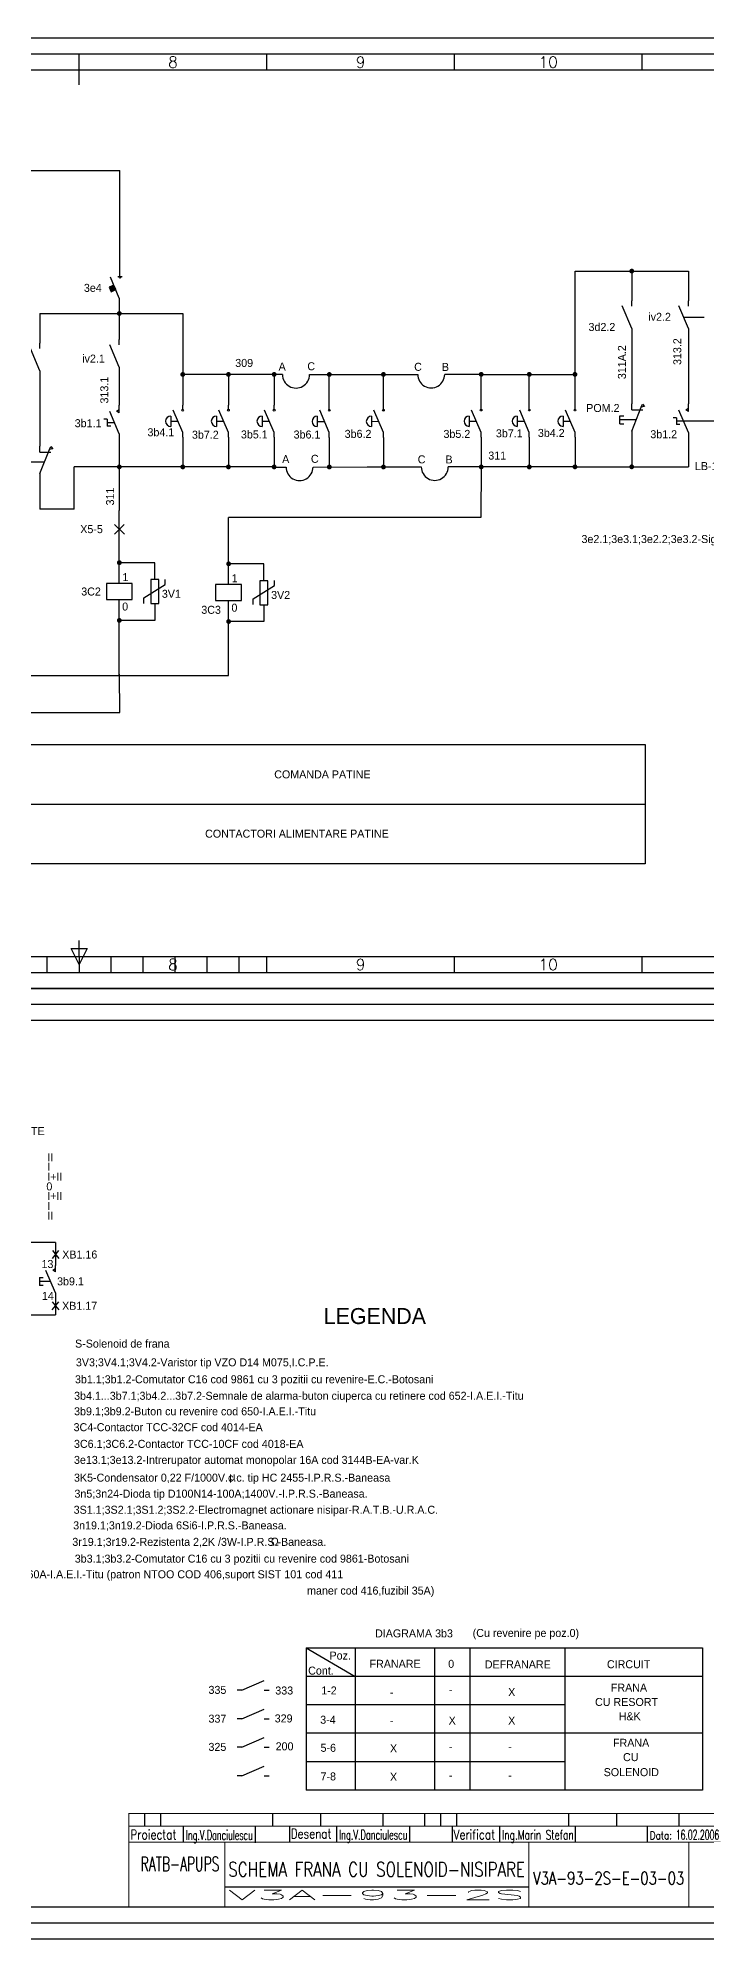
# Model space of a CAD drawing. Header units: millimetres. Extents: x 779 to 5457, y 14 to 905.
# Drawn here: x 2448 to 2657, y 14 to 608 of the extents above; entities that cross this region are included whole.
import ezdxf
from ezdxf.enums import TextEntityAlignment as Align

# ---------------------------------------------------------------- set-up
doc = ezdxf.new("R2010")
doc.units = ezdxf.units.MM
doc.linetypes.add('DASHED2', pattern=[9.525, 6.35, -3.175])
doc.layers.add('INDICATOR', color=7, linetype='Continuous')
doc.styles.add('ISO', font='SIMPLEX.shx')
doc.styles.add('ROMANS', font='ROMANS.shx', dxfattribs={"width": 0.8})

# ---------------------------------------------------------------- blocks, each defined once
blk = doc.blocks.new('indic-el')
at = {"layer": 'INDICATOR', "color": 1}
for p, q in [((-180, 25), (-180, 29)), ((-175, 25), (-175, 29)), ((-167.9, 20), (-167.9, 25)), ((-145.42, 19.8), (-145.42, 24.8)), ((-140, 25), (-140, 29)), ((-134.65, 20.08), (-134.65, 25.08)), ((-125, 25), (-125, 29)), ((-119.93, 20), (-119.93, 25)), ((-105.5, 25), (-105.5, 29)), ((-97.19, 20), (-97.19, 25)), ((-87.5, 25), (-87.5, 29)), ((-83.77, 20), (-83.77, 25)), ((-82.5, 25), (-82.5, 29)), ((-69.03, 20), (-69.03, 25)), ((-47.5, 25), (-47.5, 29)), ((-45.33, 20), (-45.33, 25)), ((-32.5, 25), (-32.5, 29)), ((-22.83, 20), (-22.83, 25)), ((-13, 25), (-13, 29)), ((-155, 6), (-60, 6))]:
    blk.add_line(p, q, dxfattribs=at)
at = {"layer": 'INDICATOR'}
blk.add_line((-92.5, 25), (-92.5, 29), dxfattribs=at)
at = {"layer": 'INDICATOR', "const_width": 0.3, "flags": 128}
for points in [[(0, 29), (-185, 29), (-185, 0)], [(0, 25), (-185, 25)], [(0, 20), (-185, 20)], [(-155, 0), (-155, 20)], [(-60, 0), (-60, 20)], [(-10, 0), (-10, 20)]]:
    blk.add_lwpolyline(points, dxfattribs=at)
at = {"layer": 'INDICATOR', "color": 1, "style": 'ROMANS', "width": 0.8}
for s, height, p in [('Proiectat', 3, (-184.48, 20.88)), ('Desenat', 3, (-134.37, 21.17)), ('Verificat', 3, (-83.49, 20.88)), ('Data:', 2.5, (-22.15, 20.88))]:
    blk.add_text(s, height=height, dxfattribs=at).set_placement(p)
at = {"layer": 'INDICATOR', "style": 'ROMANS', "width": 0.570908}
blk.add_text('RATB-APUPS', height=4.5, dxfattribs=at).set_placement((-181.28, 10.96), (-156.69, 10.96), align=Align.FIT)
at = {"layer": 'INDICATOR', "color": 1, "style": 'ROMANS'}
for tag, height, width, p, p2 in [('DESENAT', 3, 1.116423, (-119.25, 20.84), (-97.88, 20.84)), ('VERIFICAT', 3, 1.074468, (-68.34, 20.8), (-45.93, 20.8)), ('DATA', 3, 1.321041, (-14.04, 20.81), (-0.45, 20.81)), ('PROIECTAT', 3, 0.908325, (-167.12, 20.74), (-146.23, 20.74)), ('NUME_DESEN', 4.5, 2.080219, (-153.9, 9.22), (-61.18, 9.22)), ('NUMAR', 4, 2.383056, (-58.61, 6.76), (-11.4, 6.76)), ('ANS', 3, 11.421134, (-154.04, 2.01), (-61.04, 2.01))]:
    blk.add_attdef(tag, text='', height=height, dxfattribs=dict(at, width=width)).set_placement(p, p2, align=Align.FIT)
blk = doc.blocks.new('4a4')
at = {"color": 70}
for p, q in [((-420.52, 282.35), (-420.52, 292)), ((-361.88, 287), (-361.88, 292)), ((-303.24, 287), (-303.24, 292)), ((-244.6, 287), (-244.6, 292)), ((-420.5, 7.5), (-423, 12.5)), ((-423, 12.5), (-418, 12.5)), ((-420.5, 10), (-420.5, 15)), ((-418, 12.5), (-420.5, 7.5)), ((-430.5, 5), (-430.5, 10)), ((-420.5, 10), (-420.5, 5)), ((-410.5, 5), (-410.5, 10)), ((-400.5, 5), (-400.5, 10)), ((-390.5, 5), (-390.5, 10)), ((-380.5, 5), (-380.5, 10)), ((-370.5, 5), (-370.5, 10)), ((-361.88, 5), (-361.88, 10)), ((-361.88, 5), (-361.88, 10)), ((-303.24, 5), (-303.24, 10)), ((-244.6, 5), (-244.6, 10))]:
    blk.add_line(p, q, dxfattribs=at)
at = {"color": 240}
for points in [[(0, 0), (0, 297), (-841, 297), (-841, 0)], [(-5, 5), (-5, 292), (-836, 292), (-836, 5)]]:
    blk.add_lwpolyline(points, close=True, dxfattribs=at)
at = {"color": 70}
blk.add_lwpolyline([(-831, 287), (-831, 10), (-10, 10), (-10, 287)], close=True, dxfattribs=at)
at = {"color": 50, "style": 'ISO'}
for s, p in [('8', (-391.2, 289.48)), ('9', (-332.56, 289.48)), ('10', (-273.92, 289.48)), ('8', (-391.2, 7.48)), ('9', (-332.56, 7.48)), ('10', (-273.92, 7.48))]:
    blk.add_text(s, height=3.5, dxfattribs=at).set_placement(p, align=Align.MIDDLE)

msp = doc.modelspace()

# ---------------------------------------------------------------- linework, layer by layer
at = {"color": 1}
for p, q in [((2269.97, 566.5), (2473.37, 566.5)), ((2473.37, 550.4), (2473.37, 566.5)), ((2473.37, 534.7), (2473.37, 550.4)), ((2473.37, 533.45), (2473.37, 534.7)), ((2615.57, 502.47), (2615.57, 535.12)), ((2615.57, 535.12), (2633.3, 535.12)), ((2633.3, 535.12), (2651.04, 535.12)), ((2633.3, 535.12), (2633.3, 525.83)), ((2651.04, 535.12), (2651.04, 525.83)), ((2473.16, 526.68), (2470.37, 533.2)), ((2472.74, 533.45), (2474, 533.45)), ((2473.16, 526.68), (2473.16, 513.73)), ((2633.3, 517.21), (2630.3, 524.21)), ((2633.3, 524.19), (2633.3, 525.83)), ((2651.04, 517.21), (2648.04, 524.21)), ((2651.04, 524.19), (2651.04, 525.83)), ((2448.36, 521.88), (2448.36, 512.58)), ((2448.36, 521.88), (2493.01, 521.88)), ((2493.01, 521.88), (2492.98, 503.21)), ((2633.3, 517.21), (2633.3, 515.83)), ((2651.04, 517.21), (2651.04, 515.83)), ((2448.36, 503.96), (2445.36, 510.96)), ((2448.36, 510.95), (2448.36, 512.58)), ((2473.16, 505.11), (2470.16, 512.11)), ((2473.16, 512.09), (2473.16, 513.73)), ((2633.3, 515.83), (2633.3, 493.64)), ((2651.04, 515.83), (2651.04, 493.64)), ((2473.16, 505.11), (2473.16, 493.18)), ((2448.36, 503.96), (2448.36, 502.58)), ((2448.36, 502.58), (2448.36, 480.39)), ((2524.17, 502.83), (2492.6, 502.83)), ((2492.97, 502.44), (2492.97, 493.18)), ((2507.26, 502.44), (2507.26, 493.18)), ((2521.54, 502.83), (2521.54, 493.18)), ((2532.59, 502.8), (2549.51, 502.82)), ((2538.78, 491.9), (2538.78, 502.43)), ((2549.51, 502.82), (2566.42, 502.83)), ((2555.7, 491.91), (2555.7, 502.82)), ((2585.89, 502.85), (2574.84, 502.85)), ((2585.89, 502.85), (2615.94, 502.85)), ((2586.25, 491.94), (2586.25, 502.85)), ((2601.29, 491.94), (2601.29, 502.47)), ((2615.57, 491.94), (2615.57, 502.47)), ((2473.16, 492.73), (2473.16, 493.18)), ((2492.97, 491.93), (2492.97, 493.18)), ((2507.26, 491.93), (2507.26, 493.18)), ((2521.54, 491.93), (2521.54, 493.18)), ((2633.31, 491.8), (2633.3, 493.64)), ((2636.3, 492.64), (2636.67, 493.57)), ((2636.67, 493.57), (2637.29, 492.78)), ((2651.04, 493.19), (2651.04, 493.64)), ((2651.04, 491.27), (2651.04, 493.19)), ((2469.41, 488.8), (2468.32, 488.8)), ((2469.41, 488.8), (2469.41, 486.67)), ((2471.66, 487.73), (2469.41, 487.73)), ((2472.29, 491.31), (2473.16, 491.81)), ((2473.16, 490.81), (2472.29, 491.31)), ((2473.16, 490.81), (2473.16, 492.73)), ((2489.22, 489.79), (2489.22, 486.57)), ((2489.22, 488.18), (2491.47, 488.18)), ((2492.97, 484.68), (2489.97, 491.68)), ((2503.51, 489.79), (2503.51, 486.57)), ((2503.51, 488.18), (2505.76, 488.18)), ((2507.26, 484.68), (2504.26, 491.68)), ((2517.79, 489.79), (2517.79, 486.57)), ((2517.79, 488.18), (2520.04, 488.18)), ((2521.54, 484.68), (2518.54, 491.68)), ((2535.03, 489.76), (2535.03, 486.53)), ((2535.03, 488.15), (2537.28, 488.15)), ((2538.78, 484.65), (2535.78, 491.65)), ((2551.95, 489.78), (2551.95, 486.55)), ((2551.95, 488.16), (2554.2, 488.17)), ((2555.7, 484.66), (2552.7, 491.66)), ((2582.5, 489.81), (2582.5, 486.58)), ((2582.5, 488.19), (2584.75, 488.19)), ((2586.25, 484.69), (2583.25, 491.69)), ((2597.54, 489.81), (2597.54, 486.58)), ((2597.54, 488.19), (2599.78, 488.19)), ((2601.29, 484.69), (2598.29, 491.69)), ((2611.82, 489.81), (2611.82, 486.58)), ((2611.82, 488.19), (2614.07, 488.19)), ((2615.57, 484.69), (2612.57, 491.69)), ((2629.55, 489.89), (2630.8, 489.89)), ((2629.55, 487.39), (2629.55, 489.89)), ((2634.7, 488.64), (2629.55, 488.64)), ((2629.55, 487.39), (2630.8, 487.39)), ((2633.3, 485.14), (2636.3, 492.64)), ((2637.29, 492.78), (2636.3, 492.64)), ((2647.29, 489.25), (2646.2, 489.25)), ((2647.29, 489.25), (2647.29, 487.13)), ((2662.51, 488.19), (2647.29, 488.19)), ((2648.38, 487.13), (2647.29, 487.13)), ((2650.17, 491.77), (2651.04, 492.27)), ((2651.04, 491.27), (2650.17, 491.77)), ((2470.5, 486.67), (2469.41, 486.67)), ((2473.16, 484.23), (2473.16, 482.73)), ((2473.16, 482.73), (2473.16, 460.27)), ((2492.97, 483.18), (2492.97, 484.68)), ((2492.97, 483.18), (2492.97, 473.92)), ((2507.26, 483.18), (2507.26, 484.68)), ((2507.26, 483.18), (2507.26, 473.92)), ((2521.54, 483.18), (2521.54, 484.68)), ((2521.54, 483.18), (2521.54, 473.92)), ((2538.78, 483.15), (2538.78, 484.65)), ((2538.78, 483.15), (2538.78, 473.89)), ((2555.7, 483.16), (2555.7, 484.66)), ((2555.7, 483.16), (2555.7, 473.9)), ((2586.25, 483.19), (2586.25, 484.69)), ((2586.25, 483.19), (2586.25, 473.93)), ((2601.29, 483.19), (2601.29, 484.69)), ((2601.29, 483.19), (2601.29, 473.93)), ((2615.57, 483.19), (2615.57, 484.69)), ((2615.57, 483.19), (2615.57, 473.93)), ((2633.3, 485.14), (2633.3, 473.95)), ((2651.04, 484.69), (2651.04, 473.97)), ((2449.76, 475.39), (2444.61, 475.39)), ((2448.36, 478.55), (2448.36, 480.39)), ((2448.36, 471.89), (2451.36, 479.39)), ((2451.36, 479.39), (2451.73, 480.32)), ((2452.35, 479.53), (2451.36, 479.39)), ((2451.73, 480.32), (2452.35, 479.53)), ((2448.36, 471.89), (2448.36, 460.74)), ((2459.09, 460.74), (2459.09, 473.99)), ((2487.82, 473.92), (2459.09, 473.92)), ((2521.16, 473.92), (2487.82, 473.92)), ((2502.47, 473.92), (2502.1, 473.92)), ((2521.91, 473.87), (2525.28, 473.87)), ((2533.7, 473.88), (2550.62, 473.9)), ((2550.62, 473.9), (2567.53, 473.91)), ((2585.89, 473.93), (2575.95, 473.93)), ((2586.25, 474.31), (2586.11, 458.08)), ((2615.57, 473.93), (2586.25, 473.93)), ((2615.19, 473.93), (2651.04, 473.97)), ((2459.09, 460.74), (2448.36, 460.74)), ((2473.16, 440.01), (2473.16, 460.27)), ((2586.11, 458.08), (2507.31, 458.08)), ((2507.31, 439.65), (2507.31, 458.08)), ((2474.68, 455.9), (2471.64, 452.86)), ((2471.7, 455.9), (2474.74, 452.86)), ((2484.21, 444), (2473.16, 444)), ((2473.16, 437.51), (2473.16, 440.01)), ((2484.21, 438.73), (2484.21, 444)), ((2518.36, 443.64), (2507.31, 443.64)), ((2507.31, 437.15), (2507.31, 439.65)), ((2518.36, 438.37), (2518.36, 443.64)), ((2480.79, 433.02), (2487.46, 437.2)), ((2487.46, 437.2), (2487.46, 438.75)), ((2514.94, 432.66), (2521.61, 436.84)), ((2521.61, 436.84), (2521.61, 438.39)), ((2473.16, 430.01), (2473.16, 432.51)), ((2473.16, 408.76), (2473.16, 430.01)), ((2480.79, 431.24), (2480.79, 433.02)), ((2484.21, 431.23), (2484.21, 425.96)), ((2507.31, 429.65), (2507.31, 432.15)), ((2507.31, 408.79), (2507.31, 429.65)), ((2514.94, 430.88), (2514.94, 432.66)), ((2518.36, 430.87), (2518.36, 425.6)), ((2484.21, 425.96), (2473.16, 425.96)), ((2518.36, 425.6), (2507.31, 425.6)), ((2387, 408.73), (2449.99, 408.72)), ((2449.99, 408.72), (2461.66, 408.71)), ((2461.66, 408.71), (2480.12, 408.79)), ((2473.27, 397.17), (2473.23, 409.13)), ((2480.12, 408.79), (2507.31, 408.79)), ((2259.68, 397.17), (2473.27, 397.17)), ((2060.85, 387.18), (2637.47, 387.18)), ((2637.47, 387.18), (2637.47, 349.87)), ((2442.3, 368.53), (2637.47, 368.53)), ((2637.47, 349.87), (2060.85, 349.87)), ((2453.24, 231.52), (2427.03, 231.52)), ((2452.23, 229.02), (2454.24, 226.58)), ((2452.23, 226.59), (2454.24, 229.02)), ((2453.24, 231.52), (2453.24, 224.35)), ((2448.24, 220.6), (2448.24, 218.1)), ((2448.24, 220.6), (2449.32, 220.6)), ((2452.37, 222.94), (2453.24, 223.44)), ((2453.24, 222.44), (2452.37, 222.94)), ((2453.24, 222.44), (2453.24, 224.35)), ((2451.74, 219.35), (2448.24, 219.35)), ((2449.32, 218.1), (2448.24, 218.1)), ((2453.24, 215.85), (2453.24, 208.96)), ((2427.03, 208.96), (2453.24, 208.96)), ((2452.21, 212.99), (2454.22, 210.55)), ((2452.21, 210.56), (2454.22, 212.99)), ((2531.51, 104.9), (2655.41, 104.9)), ((2531.51, 104.9), (2546.85, 96)), ((2531.51, 104.9), (2531.51, 60.4)), ((2546.85, 104.9), (2546.85, 60.4)), ((2571.68, 104.9), (2571.68, 60.4)), ((2582.74, 104.9), (2582.74, 60.4)), ((2612.41, 104.9), (2612.41, 60.4)), ((2655.41, 104.9), (2655.41, 60.4)), ((2655.41, 96), (2531.51, 96)), ((2511.42, 91.68), (2510.04, 91.68)), ((2511.42, 91.68), (2518.42, 94.68)), ((2518.4, 91.68), (2520.04, 91.68)), ((2511.42, 82.78), (2518.42, 85.78)), ((2612.41, 87.1), (2531.51, 87.1)), ((2511.42, 82.78), (2510.04, 82.78)), ((2518.4, 82.78), (2520.04, 82.78)), ((2655.41, 78.2), (2531.51, 78.2)), ((2511.42, 73.88), (2510.04, 73.88)), ((2511.42, 73.88), (2518.42, 76.88)), ((2518.4, 73.88), (2520.04, 73.88)), ((2511.42, 64.97), (2518.42, 67.97)), ((2612.41, 69.3), (2531.51, 69.3)), ((2612.41, 69.3), (2531.51, 69.3)), ((2511.42, 64.97), (2510.04, 64.97)), ((2518.4, 64.97), (2520.04, 64.97)), ((2655.41, 60.4), (2531.51, 60.4))]:
    msp.add_line(p, q, dxfattribs=at)
at = {"color": 1, "linetype": 'DASHED2'}
msp.add_line((2649.54, 520.71), (2663.16, 520.71), dxfattribs=at)
at = {"color": 240}
for p, q in [((2670.12, 310.94), (2250.12, 310.94)), ((2466.1, 305.94), (2046.1, 305.94)), ((2666.1, 305.94), (2466.1, 305.94)), ((2046.1, 18.94), (2466.1, 18.94)), ((2466.1, 18.94), (2666.1, 18.94)), ((2041.1, 13.94), (2461.1, 13.94)), ((2461.1, 13.94), (2671.1, 13.94))]:
    msp.add_line(p, q, dxfattribs=at)
at = {"color": 70}
for p, q in [((2471.1, 300.94), (2051.1, 300.94)), ((2661.1, 300.94), (2471.1, 300.94)), ((2051.1, 23.94), (2471.1, 23.94)), ((2471.1, 23.94), (2661.1, 23.94))]:
    msp.add_line(p, q, dxfattribs=at)
at = {"color": 1, "const_width": 0.75}
for points in [[(2632.93, 535.12, 1), (2633.68, 535.12, 1)], [(2472.78, 521.88, 1), (2473.53, 521.88, 1)], [(2492.6, 502.83, 1), (2493.35, 502.83, 1)], [(2506.88, 502.83, 1), (2507.63, 502.83, 1)], [(2521.16, 502.83, 1), (2521.91, 502.83, 1)], [(2538.41, 502.81, 1), (2539.16, 502.81, 1)], [(2555.32, 502.82, 1), (2556.07, 502.82, 1)], [(2585.88, 502.85, 1), (2586.63, 502.85, 1)], [(2600.91, 502.84, 1), (2601.66, 502.84, 1)], [(2615.19, 502.84, 1), (2615.94, 502.84, 1)], [(2472.78, 473.92, 1), (2473.53, 473.92, 1)], [(2492.6, 473.92, 1), (2493.35, 473.92, 1)], [(2506.88, 473.92, 1), (2507.63, 473.92, 1)], [(2521.16, 473.92, 1), (2521.91, 473.92, 1)], [(2538.41, 473.89, 1), (2539.16, 473.89, 1)], [(2555.32, 473.9, 1), (2556.07, 473.9, 1)], [(2585.88, 473.93, 1), (2586.63, 473.93, 1)], [(2600.91, 473.91, 1), (2601.66, 473.91, 1)], [(2615.19, 473.93, 1), (2615.94, 473.93, 1)], [(2632.93, 473.95, 1), (2633.68, 473.95, 1)], [(2472.78, 444, 1), (2473.53, 444, 1)], [(2506.94, 443.64, 1), (2507.69, 443.64, 1)], [(2472.78, 425.96, 1), (2473.53, 425.96, 1)], [(2506.94, 425.6, 1), (2507.69, 425.6, 1)]]:
    msp.add_lwpolyline(points, format="xyb", close=True, dxfattribs=at)
at = {"color": 1, "flags": 128}
for points in [[(2472.05, 529.31), (2471.42, 530.73), (2470, 530.09), (2470.63, 528.68)], [(2477.21, 432.51), (2477.21, 437.51), (2469.11, 437.51), (2469.11, 432.51)], [(2485.46, 431.23), (2485.46, 438.73), (2482.96, 438.73), (2482.96, 431.23)], [(2511.36, 432.15), (2511.36, 437.15), (2503.26, 437.15), (2503.26, 432.15)], [(2519.61, 430.87), (2519.61, 438.37), (2517.11, 438.37), (2517.11, 430.87)]]:
    msp.add_lwpolyline(points, close=True, dxfattribs=at)
for points in [[(2473.16, 484.23), (2470.16, 491.23)], [(2633.31, 491.8), (2636.72, 491.8)], [(2651.04, 484.69), (2648.04, 491.69)], [(2448.36, 478.55), (2451.77, 478.55)], [(2453.24, 215.85), (2450.24, 222.85)]]:
    msp.add_lwpolyline(points, dxfattribs=at)
at = {"color": 1}
for centre in [(2473.37, 533.18), (2492.97, 491.66), (2507.26, 491.66), (2521.54, 491.66), (2538.78, 491.62), (2555.7, 491.64), (2586.25, 491.67), (2601.29, 491.67), (2615.57, 491.67)]:
    msp.add_circle(centre, 0.273, dxfattribs=at)
for centre, radius, start, end in [((2528.38, 502.78), 4.21, 179.73395, 0.26605), ((2570.63, 502.83), 4.21, 179.73395, 0.26605), ((2489.22, 488.18), 1.61, 90, 270), ((2503.51, 488.18), 1.61, 90, 270), ((2517.79, 488.18), 1.61, 90, 270), ((2535.03, 488.15), 1.61, 90, 270), ((2551.95, 488.16), 1.61, 90, 270), ((2582.5, 488.19), 1.61, 90, 270), ((2597.54, 488.19), 1.61, 90, 270), ((2611.82, 488.19), 1.61, 90, 270), ((2529.49, 473.86), 4.21, 179.73395, 0.26605), ((2571.74, 473.91), 4.21, 179.73395, 0.26605)]:
    msp.add_arc(centre, radius, start, end, dxfattribs=at)
msp.add_solid([(2470.63, 528.68), (2470, 530.09), (2472.05, 529.31), (2471.42, 530.73)], dxfattribs=at)

# ---------------------------------------------------------------- block references
msp.add_blockref('4a4', (2881.12, 310.94))
ref = msp.add_blockref('indic-el', (2661.1, 24.19), dxfattribs=at)
ref.add_attrib('NUME_DESEN', 'SCHEMA FRANA CU SOLENOID-NISIPARE', dxfattribs={"layer": 'INDICATOR', "color": 1, "height": 4.5, "style": 'ROMANS', "width": 0.677129}).set_placement((2507.21, 33.42), (2599.92, 33.42), align=Align.FIT)
ref.add_attrib('ANS', 'V3A-93-2S', dxfattribs={"layer": 'INDICATOR', "color": 1, "height": 3, "style": 'ROMANS', "width": 3.518944}).set_placement((2507.07, 26.2), (2600.07, 26.2), align=Align.FIT)
ref.add_attrib('NUMAR', 'V3A-93-2S-E-03-03', dxfattribs={"layer": 'INDICATOR', "color": 1, "height": 4, "style": 'ROMANS', "width": 0.684635}).set_placement((2602.49, 30.95), (2649.7, 30.95), align=Align.FIT)
ref.add_attrib('DESENAT', 'Ing.V.Danciulescu', dxfattribs={"layer": 'INDICATOR', "color": 1, "height": 3, "style": 'ROMANS', "width": 0.566669}).set_placement((2541.85, 45.03), (2563.22, 45.03), align=Align.FIT)
ref.add_attrib('VERIFICAT', 'Ing.Marin Stefan', dxfattribs={"layer": 'INDICATOR', "color": 1, "height": 3, "style": 'ROMANS', "width": 0.612783}).set_placement((2592.77, 44.99), (2615.18, 44.99), align=Align.FIT)
ref.add_attrib('DATA', '16.02.2006', dxfattribs={"layer": 'INDICATOR', "color": 1, "height": 3, "style": 'ROMANS', "width": 0.537373}).set_placement((2647.06, 45), (2660.65, 45), align=Align.FIT)
ref.add_attrib('PROIECTAT', 'Ing.V.Danciulescu', dxfattribs={"layer": 'INDICATOR', "color": 1, "height": 3, "style": 'ROMANS', "width": 0.553941}).set_placement((2493.98, 44.93), (2514.87, 44.93), align=Align.FIT)

# ---------------------------------------------------------------- texts
for s, p in [('3e4', (2462.09, 528.62)), ('3d2.2', (2619.8, 516.4)), ('iv2.2', (2638.48, 519.57)), ('iv2.1', (2461.56, 506.52)), ('309', (2509.39, 505.16)), ('A', (2522.94, 504.04)), ('C', (2531.92, 504.12)), ('C', (2565.31, 503.95)), ('B', (2573.97, 503.91)), ('POM.2', (2619.08, 491.08)), ('3b1.1', (2459.22, 486.33)), ('3b4.1', (2481.96, 483.5)), ('3b7.2', (2495.86, 482.73)), ('3b5.1', (2511.16, 482.82)), ('3b6.1', (2527.63, 482.79)), ('3b6.2', (2543.59, 483)), ('3b5.2', (2574.47, 482.98)), ('3b7.1', (2590.85, 483.17)), ('3b4.2', (2603.97, 483.29)), ('3b1.2', (2639.11, 482.88)), ('A', (2524.05, 475.13)), ('C', (2533.03, 475.2)), ('C', (2566.42, 475.03)), ('B', (2575.08, 474.99)), ('311', (2588.47, 476.21)), ('LB-18', (2653.05, 472.94)), ('X5-5', (2460.95, 453.23)), ('3e2.1;3e3.1;3e2.2;3e3.2-Siguranta fuzibila tip MPR 160A-I.A.E.I.-Titu (patron NTOO COD 406,suport SIST 101 cod 411', (2617.6, 450.13)), ('1', (2474.13, 438.24)), ('1', (2508.28, 437.88)), ('3C2', (2461.26, 433.74)), ('3V1', (2486.45, 433.02)), ('3V2', (2520.6, 432.66)), ('0', (2474.05, 429.04)), ('3C3', (2498.78, 428.02)), ('0', (2508.2, 428.68)), ('COMANDA PATINE', (2521.57, 376.6)), ('CONTACTORI ALIMENTARE PATINE', (2499.97, 358.07)), ('INAINTE', (2436.65, 265.12)), ('II', (2450.63, 256.96)), ('I', (2450.63, 253.97)), ('0', (2450.36, 247.86)), ('I+II', (2450.63, 250.85)), ('13', (2448.84, 223.59)), ('XB1.16', (2455.31, 226.57)), ('3b9.1', (2453.71, 218.19)), ('14', (2448.97, 213.64)), ('XB1.17', (2455.28, 210.54)), ('S-Solenoid de frana', (2459.32, 198.73)), ('3b1.1;3b1.2-Comutator C16 cod 9861 cu 3 pozitii cu revenire-E.C.-Botosani', (2459.29, 187.58)), ('3V3;3V4.1;3V4.2-Varistor tip VZO D14 M075,I.C.P.E.', (2459.59, 192.88)), ('3b4.1...3b7.1;3b4.2...3b7.2-Semnale de alarma-buton ciuperca cu retinere cod 652-I.A.E.I.-Titu', (2459.02, 182.43)), ('3b9.1;3b9.2-Buton cu revenire cod 650-I.A.E.I.-Titu', (2459.02, 177.58)), ('3C4-Contactor TCC-32CF cod 4014-EA', (2458.87, 172.61)), ('3C6.1;3C6.2-Contactor TCC-10CF cod 4018-EA', (2458.99, 167.4)), ('3e13.1;3e13.2-Intrerupator automat monopolar 16A cod 3144B-EA-var.K', (2458.99, 162.39)), ('3K5-Condensator 0,22 F/1000V.c.c. tip HC 2455-I.P.R.S.-Baneasa', (2458.99, 156.84)), ('3n5;3n24-Dioda tip D100N14-100A;1400V.-I.P.R.S.-Baneasa.', (2459.14, 151.84)), ('3S1.1;3S2.1;3S1.2;3S2.2-Electromagnet actionare nisipar-R.A.T.B.-U.R.A.C.', (2458.89, 146.81)), ('3n19.1;3n19.2-Dioda 6Si6-I.P.R.S.-Baneasa.', (2458.74, 141.93)), ('3r19.1;3r19.2-Rezistenta 2,2K /3W-I.P.R.S.-Baneasa.', (2458.47, 136.78)), ('3b3.1;3b3.2-Comutator C16 cu 3 pozitii cu revenire cod 9861-Botosani', (2459.23, 131.54)), ('3e7-Siguranta fuzibila tip MPR 160A-I.A.E.I.-Titu (patron NTOO COD 406,suport SIST 101 cod 411', (2396.53, 126.65)), ('maner cod 416,fuzibil 35A)', (2531.84, 121.56)), ('DIAGRAMA 3b3', (2553.08, 108.18)), ('(Cu revenire pe poz.0)', (2583.59, 108.32)), ('Poz.', (2538.85, 101.25)), ('FRANARE', (2551.36, 98.67)), ('0', (2575.94, 98.66)), ('DEFRANARE', (2587.38, 98.49)), ('CIRCUIT', (2625.55, 98.54)), ('Cont.', (2532.18, 96.55)), ('335', (2501.03, 90.53)), ('333', (2521.91, 90.33)), ('1-2', (2536.26, 90.34)), ('-', (2557.76, 89.77)), ('-', (2576.13, 90.56)), ('X', (2594.68, 89.84)), ('CU RESORT', (2621.84, 86.75)), ('FRANA', (2626.77, 91.23)), ('337', (2501.03, 81.54)), ('329', (2521.72, 81.61)), ('3-4', (2535.94, 81.19)), ('X', (2576.08, 80.94)), ('X', (2594.68, 80.94)), ('H&K', (2629.23, 82.28)), ('-', (2557.76, 80.87)), ('325', (2501.02, 72.71)), ('200', (2522.01, 72.89)), ('5-6', (2536.04, 72.43)), ('X', (2557.75, 72.26)), ('-', (2576.13, 72.76)), ('-', (2594.73, 72.76)), ('FRANA', (2627.44, 73.99)), ('CU', (2630.58, 69.52)), ('7-8', (2536.04, 63.48)), ('X', (2557.75, 63.36)), ('SOLENOID', (2624.53, 64.82)), ('-', (2576.13, 63.85)), ('-', (2594.73, 63.85))]:
    msp.add_text(s, height=2.5, dxfattribs=at).set_placement(p)
for s, p in [('311A.2', (2631.48, 501.35)), ('313.2', (2648.78, 505.77)), ('313.1', (2469.71, 493.74)), ('311', (2471.52, 461.88))]:
    msp.add_text(s, height=2.5, rotation=90, dxfattribs=at).set_placement(p)
at = {"color": 1, "text_generation_flag": 2}
for s, p in [('I+II', (2450.63, 247.31)), ('I', (2450.63, 244.19)), ('II', (2450.63, 241.2))]:
    msp.add_text(s, height=2.5, rotation=180, dxfattribs=at).set_placement(p)
at = {"color": 3}
msp.add_text('LEGENDA', height=5, dxfattribs=at).set_placement((2537.04, 206.09))
at = {"color": 1, "char_height": 2.5, "attachment_point": 1}
for s, insert, width in [('{\\fSymbol|b0|i0|c2|p18;m}', (2507.53, 159.72), 9.811), ('{\\fSymbol|b0|i0|c2|p18;W}', (2520.5, 139.33), 2.3596)]:
    msp.add_mtext(s, dxfattribs=dict(at, insert=insert, width=width))

doc.saveas('drawing.dxf')
